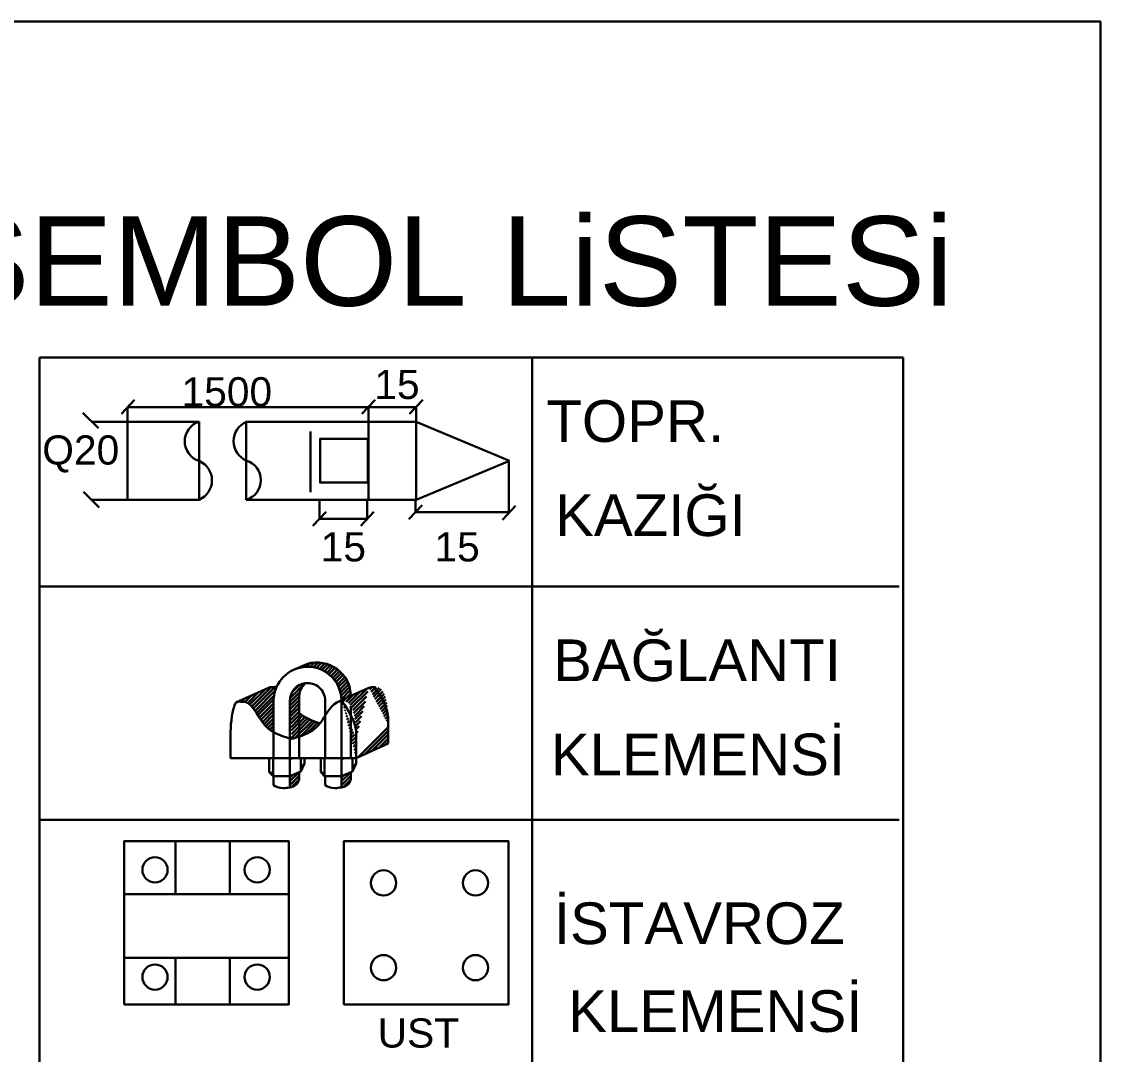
# Model space of a CAD drawing. Header units: metres. Extents: x 134072 to 172200, y 35728 to 38066.
# Drawn here: x 136720.4 to 136932.4, y 36528.3 to 36731.2 of the extents above; entities that cross this region are included whole.
import ezdxf

# ---------------------------------------------------------------- set-up
doc = ezdxf.new("R2010")
doc.units = ezdxf.units.M
doc.layers.add('E-YAZI', color=7, linetype='Continuous', lineweight=30)
doc.styles.add('elektrik_02', font='arial.ttf', dxfattribs={"height": 10})
pattern_1 = [(44.99999999999996, (135630.0905277224, 36528.78007230371), (-0.3674007741759585, 0.367400774175959), [])]
pattern_2 = [(44.99999999999996, (135650.3782762541, 36535.55966011233), (-0.03674007741759584, 0.03674007741759586), [])]
pattern_3 = [(44.99999999999996, (135640.2354307444, 36535.55966011233), (-0.03674007741759584, 0.03674007741759586), [])]

msp = doc.modelspace()

# ---------------------------------------------------------------- hatches: boundary and pattern name
at = {"layer": 'E-YAZI'}
h = msp.add_hatch(dxfattribs=at)
h.set_pattern_fill('ANSI31', scale=4.156665261328124, angle=720, style=0)
h.set_pattern_definition(pattern_1)
edge = h.paths.add_edge_path()
edge.add_arc((136776.5772951052, 36597.77295764574), 6.677685071908295, 0.8656225894416915, 115.5582137252911)
edge.add_line((136773.6963553206, 36603.79721393802), (136776.5608424479, 36605.02393160059))
edge.add_arc((136778.4078190932, 36598.60675502653), 6.677685071908301, 0.8492772904381809, 106.05675209047001, ccw=False)
edge.add_line((136785.0847705948, 36598.70573261798), (136783.2542180989, 36597.87384003403))
h = msp.add_hatch(dxfattribs=at)
h.set_pattern_fill('ANSI31', scale=4.156665261328124, angle=720, style=0)
h.set_pattern_definition(pattern_1)
edge = h.paths.add_edge_path()
edge.add_arc((136778.4078190932, 36598.60675502653), 3.465160437238547, 131.3615976099952, 180)
edge.add_arc((136776.5772951052, 36597.77295764574), 3.465160437238387, 97.61660581547393, 180)
edge.add_line((136774.9426586563, 36598.60675502653), (136774.9426586563, 36590.72401394563))
edge.add_spline(control_points=[(136773.4473486165, 36590.28044329665), (136773.8925164003, 36590.40602243978), (136774.3376841842, 36590.53160158203), (136774.9426586563, 36590.72401394561)], knot_values=[0, 0, 0, 0, 33.08479593288579, 33.08479593288579, 33.08479593288579, 33.08479593288579], degree=3, periodic=0)
edge.add_line((136773.1124952071, 36597.82294290153), (136773.1124689507, 36590.37524620014))
edge.add_spline(control_points=[(136773.4473486165, 36590.28044329665), (136773.38736067, 36590.29736553398), (136773.3273727241, 36590.31428777116), (136773.1121346674, 36590.3752462007)], knot_values=[0, 0, 0, 0, 4.458294221137769, 4.458294221137769, 4.458294221137769, 4.458294221137769], degree=3, periodic=0)
h = msp.add_hatch(dxfattribs=at)
h.set_pattern_fill('ANSI31', scale=4.156665261328124, angle=720, style=0)
h.set_pattern_definition(pattern_1)
edge = h.paths.add_edge_path()
edge.add_line((136785.0847705948, 36598.70573261798), (136788.6333570911, 36600.31838387747))
edge.add_spline(control_points=[(136792.4227350104, 36593.15042889027), (136792.4280265701, 36593.60245095556), (136792.4571408862, 36596.08948957261), (136791.8568919103, 36600.8417958473), (136789.7468337942, 36600.44347879611)], knot_values=[0, 0, 0, 0, 1.430904292467275, 7.872877246362183, 7.872877246362183, 7.872877246362183, 7.872877246362183], degree=3, periodic=0)
edge.add_spline(control_points=[(136788.5993188906, 36600.30291525438), (136788.9451898927, 36600.46390542228), (136789.3231133069, 36600.52346478935), (136789.7468337942, 36600.44347879611)], knot_values=[269.5314951506679, 269.5314951506679, 269.5314951506679, 269.5314951506679, 300.652878329965, 300.652878329965, 300.652878329965, 300.652878329965], degree=3, periodic=0)
edge.add_spline(control_points=[(136786.1074253241, 36590.28044329665), (136786.112716884, 36590.73246536199), (136786.1418312013, 36593.21950397907), (136785.5415822248, 36597.97181025398), (136783.4315241087, 36597.57349320278)], knot_values=[0, 0, 0, 0, 1.430904292647173, 7.872877246520726, 7.872877246520726, 7.872877246520726, 7.872877246520726], degree=3, periodic=0)
edge.add_line((136786.1074253241, 36586.50225682555), (136792.4227350104, 36589.3722424196))
edge.add_line((136792.4227350104, 36589.3722424196), (136792.4227350104, 36593.15042889029))
edge.add_line((136786.1074253241, 36586.50225682555), (136786.1074253241, 36590.28044329667))
edge.add_line((136783.2542180989, 36597.87384003403), (136785.0847705948, 36598.70573261798))
edge.add_line((136782.3180474066, 36597.44839828401), (136783.2542180989, 36597.87384003403))
edge.add_spline(control_points=[(136782.3180474065, 36597.44839828399), (136782.6546489711, 36597.59766631846), (136783.0216612924, 36597.6508632746), (136783.4315241087, 36597.57349320278)], knot_values=[270.5493120904336, 270.5493120904336, 270.5493120904336, 270.5493120904336, 300.652878329965, 300.652878329965, 300.652878329965, 300.652878329965], degree=3, periodic=0)
h = msp.add_hatch(dxfattribs=at)
h.set_pattern_fill('ANSI31', scale=4.156665261328124, angle=720, style=0)
h.set_pattern_definition(pattern_1)
edge = h.paths.add_edge_path()
edge.add_line((136762.4996849353, 36597.42100770406), (136768.8916392024, 36600.33252088854))
edge.add_spline(control_points=[(136768.8916392025, 36600.33252088851), (136769.149692096, 36600.46196207), (136769.4437125103, 36600.50667360406), (136769.7784828095, 36600.44347879611)], knot_values=[164.8155086291515, 164.8155086291515, 164.8155086291515, 164.8155086291515, 189.4036866476882, 189.4036866476882, 189.4036866476882, 189.4036866476882], degree=3, periodic=0)
edge.add_spline(control_points=[(136769.7784828095, 36600.44347879611), (136770.019766605, 36600.48902609583), (136770.2462001043, 36600.4893239995), (136770.4603212412, 36600.45141030788)], knot_values=[282.9310884113563, 282.9310884113563, 282.9310884113563, 282.9310884113563, 300.6528783299649, 300.6528783299649, 300.6528783299649, 300.6528783299649], degree=3, periodic=0)
edge.add_arc((136776.5772951052, 36597.77295764574), 6.677685071910348, 156.3527264479484, 180)
edge.add_line((136769.8996100333, 36597.77295764574), (136769.8996100333, 36591.59828268013))
edge.add_spline(control_points=[(136769.8996100333, 36591.59828268011), (136769.1418801733, 36592.05607745706), (136766.8646463394, 36593.89087612317), (136765.594108643, 36597.97575129553), (136763.4631731238, 36597.57349320278)], knot_values=[96.20377561378744, 96.20377561378744, 96.20377561378744, 96.20377561378744, 144.1401231468229, 300.652878329965, 300.652878329965, 300.652878329965, 300.652878329965], degree=3, periodic=0)
edge.add_spline(control_points=[(136763.4631731238, 36597.57349320278), (136763.0947910486, 36597.64303292782), (136762.7757524247, 36597.58191040909), (136762.4996849352, 36597.42100770404)], knot_values=[162.3467939846777, 162.3467939846777, 162.3467939846777, 162.3467939846777, 189.4036866476882, 189.4036866476882, 189.4036866476882, 189.4036866476882], degree=3, periodic=0)
h = msp.add_hatch(dxfattribs=at)
h.set_pattern_fill('ANSI31', scale=4.156665261328124, angle=720, style=0)
h.set_pattern_definition(pattern_1)
edge = h.paths.add_edge_path()
edge.add_spline(control_points=[(136779.0265552474, 36593.36064022034), (136777.5546110993, 36593.79127325921), (136776.1194850508, 36594.30419879683), (136774.9426586563, 36595.39445245042)], knot_values=[18.26089101718899, 18.26089101718899, 18.26089101718899, 18.26089101718899, 128.1104089468656, 128.1104089468656, 128.1104089468656, 128.1104089468656], degree=3, periodic=0)
edge.add_spline(control_points=[(136774.9426586563, 36590.72401394561), (136776.3560080336, 36591.18511377499), (136777.7231540783, 36591.81667637725), (136778.8048607294, 36593.08622739582), (136779.0265552474, 36593.36064022034)], knot_values=[37.2578127179938, 37.2578127179938, 37.2578127179938, 37.2578127179938, 144.1401231468229, 146.1239874836818, 146.1239874836818, 146.1239874836818, 146.1239874836818], degree=3, periodic=0)
edge.add_spline(control_points=[(136773.4473486165, 36590.28044329665), (136773.8925164003, 36590.40602243978), (136774.3376841842, 36590.53160158203), (136774.9426586563, 36590.72401394561)], knot_values=[0, 0, 0, 0, 33.08479593288579, 33.08479593288579, 33.08479593288579, 33.08479593288579], degree=3, periodic=0)
edge.add_spline(control_points=[(136773.4473486165, 36590.28044329665), (136773.38736067, 36590.29736553398), (136773.3273727241, 36590.31428777116), (136773.1121346674, 36590.3752462007)], knot_values=[0, 0, 0, 0, 4.458294221137769, 4.458294221137769, 4.458294221137769, 4.458294221137769], degree=3, periodic=0)
edge.add_line((136773.1124952071, 36597.82294290153), (136773.1124689507, 36590.37524620014))
h = msp.add_hatch(dxfattribs=at)
h.set_pattern_fill('ANSI31', scale=0.4156665261328125, angle=720, style=0)
h.set_pattern_definition(pattern_3)
edge = h.paths.add_edge_path()
edge.add_line((136769.0504826423, 36583.76087819088), (136769.7920044533, 36582.95779569902))
edge.add_ellipse((136768.8347458885, 36582.81779755086), major_axis=(0.6840845858064073, 0.6840845858064056), ratio=0.9999999999943048, start_angle=323.3204659487926, end_angle=392.1148680056841)
h = msp.add_hatch(dxfattribs=at)
h.set_pattern_fill('ANSI31', scale=0.4156665261328125, angle=720, style=0)
h.set_pattern_definition(pattern_3)
edge = h.paths.add_edge_path()
edge.add_line((136775.2406609647, 36583.84870320286), (136775.972536161, 36585.43434835695))
edge.add_ellipse((136777.6590489046, 36583.69419056205), major_axis=(1.713545211738932, 1.71354521173893), ratio=0.9999999999649183, start_angle=89.10309908733923, end_angle=131.3442980074054)
h = msp.add_hatch(dxfattribs=at)
h.set_pattern_fill('ANSI31', scale=0.4156665261328125, angle=720, style=0)
h.set_pattern_definition(pattern_2)
edge = h.paths.add_edge_path()
edge.add_line((136779.1933281511, 36583.76087819088), (136779.9348499621, 36582.95779569902))
edge.add_ellipse((136778.9775913978, 36582.81779755086), major_axis=(0.6840845858064073, 0.6840845858064056), ratio=0.9999999999943048, start_angle=323.3204659487926, end_angle=392.1148680056841)
h = msp.add_hatch(dxfattribs=at)
h.set_pattern_fill('ANSI31', scale=0.4156665261328125, angle=720, style=0)
h.set_pattern_definition(pattern_2)
edge = h.paths.add_edge_path()
edge.add_line((136785.3835064734, 36583.84870320286), (136786.1153816698, 36585.43434835695))
edge.add_ellipse((136787.8018944135, 36583.69419056205), major_axis=(1.713545211738932, 1.71354521173893), ratio=0.9999999999649183, start_angle=89.10309908733923, end_angle=131.3442980074054)
h = msp.add_hatch(dxfattribs=at)
h.set_pattern_fill('ANSI31', scale=4.156665261328124, angle=720, style=0)
h.set_pattern_definition([(44.99999999999996, (135619.947682213, 36528.78007230371), (-0.3674007741759585, 0.367400774175959), [])])
edge = h.paths.add_edge_path()
edge.add_line((136773.112455296, 36582.96054182436), (136774.942658656, 36583.72433827598))
edge.add_line((136774.9426586563, 36583.72433827598), (136774.9426586563, 36582.38666042885))
edge.add_spline(control_points=[(136774.9426586563, 36582.38666042885), (136774.8605482873, 36582.11886059009), (136774.595860334, 36581.25559091425), (136773.8269465264, 36580.90698122809), (136773.1124207486, 36580.74967100562)], knot_values=[30.51366192278934, 30.51366192278934, 30.51366192278934, 30.51366192278934, 49.98798831031792, 93.29038169439056, 93.29038169439056, 93.29038169439056, 93.29038169439056], degree=3, periodic=0)
edge.add_line((136773.1124207486, 36580.74967100562), (136773.112455296, 36582.96054182436))
h = msp.add_hatch(dxfattribs=at)
h.set_pattern_fill('ANSI31', scale=4.156665261328124, angle=720, style=0)
h.set_pattern_definition(pattern_1)
edge = h.paths.add_edge_path()
edge.add_line((136783.2553008048, 36582.96054182436), (136785.0855041651, 36583.72433827598))
edge.add_line((136785.0855041651, 36583.72433827598), (136785.0855041651, 36582.38666042885))
edge.add_spline(control_points=[(136785.0855041651, 36582.38666042883), (136785.0033937961, 36582.11886059003), (136784.738705843, 36581.25559091423), (136783.9697920352, 36580.90698122806), (136783.2552662576, 36580.74967100561)], knot_values=[30.51366192278934, 30.51366192278934, 30.51366192278934, 30.51366192278934, 49.98798831031793, 93.29038169439056, 93.29038169439056, 93.29038169439056, 93.29038169439056], degree=3, periodic=0)
edge.add_line((136783.2552662576, 36580.74967100562), (136783.2553008048, 36582.96054182436))

# ---------------------------------------------------------------- linework, layer by layer
at = {"layer": 'E-YAZI', "color": 7}
for p, q in [((136723.850408592, 36665.24097306309, 127785.8520507812), (136723.850408592, 36364.46558741093, 127785.8520507812)), ((136723.850408592, 36665.24097306309, 127785.8520507812), (136893.6802778683, 36665.24097306309, 127785.8520507812)), ((136820.7344130082, 36665.24097306309, 127785.8520507812), (136820.7344130082, 36364.46558741093, 127785.8520507812)), ((136893.6802778683, 36665.24097306309, 127785.8520507812), (136893.6802778683, 36364.46558741093, 127785.8520507812)), ((136739.9702538706, 36654.13536889311, 127785.8520507812), (136742.5645524439, 36656.8762231181, 127785.8520507812)), ((136787.2462656363, 36654.17024637101, 127785.8520507812), (136789.8405642093, 36656.91110059541, 127785.8520507812)), ((136796.6425102392, 36654.17024637101, 127785.8520507812), (136799.2368088125, 36656.91110059541, 127785.8520507812)), ((136735.4489786472, 36651.32037081538, 127785.8520507812), (136732.4100243911, 36654.35761057921, 127785.8520507812)), ((136741.2027606582, 36652.6463504103, 127785.8520507812), (136741.2027606582, 36655.54067348351, 127785.8520507812)), ((136741.2027606582, 36655.43426285211, 127785.8520507812), (136797.8389387557, 36655.43426285211, 127785.8520507812)), ((136788.5434149231, 36652.62707870407, 127785.8520507812), (136788.5434149231, 36655.54067348351, 127785.8520507812)), ((136797.9396595255, 36652.62707870407, 127785.8520507812), (136797.9396595255, 36655.54067348351, 127785.8520507812)), ((136741.165812522, 36652.60940227429, 127785.8520507812), (136734.0589728008, 36652.60940227429, 127785.8520507812)), ((136741.2027606582, 36652.60940227429, 127785.8520507812), (136755.2730179082, 36652.60940227429, 127785.8520507812)), ((136741.2027606582, 36637.27994394043, 127785.8520507812), (136741.2027606582, 36652.60940227429, 127785.8520507812)), ((136755.2730179082, 36652.60940227429, 127785.8520507812), (136755.2730179082, 36637.27994394043, 127785.8520507812)), ((136764.5375057962, 36637.26067223538, 127785.8520507812), (136764.5375057962, 36652.5901305688, 127785.8520507812)), ((136764.5375057962, 36652.5901305688, 127785.8520507812), (136797.9549551395, 36652.5901305688, 127785.8520507812)), ((136788.5434149231, 36652.5901305688, 127785.8520507812), (136788.5434149231, 36637.26067223538, 127785.8520507812)), ((136816.2839977583, 36644.92540140232, 127785.8520507812), (136797.9549551395, 36652.5901305688, 127785.8520507812)), ((136797.9549551395, 36652.5901305688, 127785.8520507812), (136797.9549551395, 36637.26067223538, 127785.8520507812)), ((136777.1567341593, 36638.78417389525, 127785.8520507812), (136777.1567341593, 36650.67671484079, 127785.8520507812)), ((136816.2839977583, 36644.92540140232, 127785.8520507812), (136797.9549551395, 36637.26067223538, 127785.8520507812)), ((136816.168671536, 36644.74399057267, 127785.8520507812), (136816.168671536, 36634.70201897607, 127785.8520507812)), ((136735.5784499283, 36635.76132405852, 127785.8520507812), (136732.539495673, 36638.79856382235, 127785.8520507812)), ((136741.165812522, 36637.27994394043, 127785.8520507812), (136734.0589728008, 36637.27994394043, 127785.8520507812)), ((136755.2730179082, 36637.27994394043, 127785.8520507812), (136741.2027606582, 36637.27994394043, 127785.8520507812)), ((136797.9549551395, 36637.26067223538, 127785.8520507812), (136764.5375057962, 36637.26067223538, 127785.8520507812)), ((136778.9033880119, 36637.22372409939, 127785.8520507812), (136778.9033880119, 36633.4088979847, 127785.8520507812)), ((136788.3149282286, 36637.22372409939, 127785.8520507812), (136788.3149282286, 36633.4088979847, 127785.8520507812)), ((136797.7924125362, 36637.33072597921, 127785.8520507812), (136797.7924125362, 36634.70201897607, 127785.8520507812)), ((136777.6062387257, 36632.14488150155, 127785.8520507812), (136780.2005372987, 36634.88573572726, 127785.8520507812)), ((136787.0177789418, 36632.14488150155, 127785.8520507812), (136789.6120775148, 36634.88573572726, 127785.8520507812)), ((136796.4952632494, 36633.43800249409, 127785.8520507812), (136799.0895618224, 36636.17885671908, 127785.8520507812)), ((136797.7924125362, 36634.80842960659, 127785.8520507812), (136816.168671536, 36634.80842960659, 127785.8520507812)), ((136814.8715222492, 36633.33159186343, 127785.8520507812), (136817.4658208222, 36636.07244608857, 127785.8520507812)), ((136778.9033880119, 36633.51530861404, 127785.8520507812), (136788.3149282286, 36633.51530861404, 127785.8520507812)), ((136723.850408592, 36620.22135624196, 127785.8520507812), (136892.8756603106, 36620.22135624196, 127785.8520507812)), ((136773.6963553206, 36603.79721393802, 127785.8520507812), (136776.5608424479, 36605.02393160059, 127785.8520507812)), ((136762.4996849353, 36597.42100770406, 127785.8520507812), (136768.8916392024, 36600.33252088854, 127785.8520507812)), ((136774.9426586563, 36598.60675502653, 127785.8520507812), (136774.9426586563, 36590.72401394563, 127785.8520507812)), ((136783.2542180989, 36597.87384003403, 127785.8520507812), (136785.0847705948, 36598.70573261798, 127785.8520507812)), ((136785.0847705948, 36598.70573261798, 127785.8520507812), (136788.6333570911, 36600.31838387747, 127785.8520507812)), ((136769.8996100333, 36597.77295764574, 127785.8520507812), (136769.8996100333, 36591.59828268013, 127785.8520507812)), ((136773.1124952071, 36597.82294290153, 127785.8520507812), (136773.1124689507, 36590.37524620014, 127785.8520507812)), ((136780.0424555421, 36597.77295764574, 127785.8520507812), (136780.0424555421, 36594.85784785365, 127785.8520507812)), ((136782.3180474066, 36597.44839828401, 127785.8520507812), (136783.2542180989, 36597.87384003403, 127785.8520507812)), ((136783.2549801768, 36597.59911153086, 127785.8520507812), (136783.2549801768, 36586.50225682555, 127785.8520507812)), ((136785.0855041651, 36596.69502751394, 127785.8520507812), (136785.0855041651, 36586.50225682555, 127785.8520507812)), ((136780.0424555421, 36594.85784785365, 127785.8520507812), (136780.0424555421, 36586.50225682555, 127785.8520507812)), ((136792.4227350104, 36589.3722424196, 127785.8520507812), (136792.4227350104, 36593.15042889029, 127785.8520507812)), ((136761.4264706667, 36586.50225682555, 127785.8520507812), (136761.4264706667, 36590.28044329667, 127785.8520507812)), ((136769.8996100333, 36591.59828268013, 127785.8520507812), (136769.8996100333, 36586.50225682555, 127785.8520507812)), ((136773.1124689507, 36590.37524620014, 127785.8520507812), (136773.112455296, 36586.50225688965, 127785.8520507812)), ((136774.9426586563, 36590.72401394563, 127785.8520507812), (136774.9426586563, 36586.50225682555, 127785.8520507812)), ((136786.1074253241, 36586.50225682555, 127785.8520507812), (136786.1074253241, 36590.28044329667, 127785.8520507812)), ((136786.1074253241, 36586.50225682555, 127785.8520507812), (136792.4227350104, 36589.3722424196, 127785.8520507812)), ((136761.4264706667, 36586.50225682555, 127785.8520507812), (136773.112455296, 36586.50225688965, 127785.8520507812)), ((136769.0504826423, 36586.50225686823, 127785.8520507812), (136769.0504826423, 36583.76087819088, 127785.8520507812)), ((136769.7894688496, 36586.50225687219, 127785.8520507812), (136769.7920044533, 36586.49951076387, 127785.8520507812)), ((136769.7920044533, 36586.49951076387, 127785.8520507812), (136773.112455296, 36586.50225688965, 127785.8520507812)), ((136769.7920044533, 36586.49951076387, 127785.8520507812), (136769.7920044533, 36582.95779569902, 127785.8520507812)), ((136773.1124531394, 36586.50225682555, 127785.8520507812), (136774.9426586563, 36586.50225682555, 127785.8520507812)), ((136773.112455296, 36586.50225688965, 127785.8520507812), (136773.112455296, 36582.96054182436, 127785.8520507812)), ((136774.9426586563, 36586.50225682555, 127785.8520507812), (136786.1074253241, 36586.50225682555, 127785.8520507812)), ((136775.2406609647, 36586.50225682555, 127785.8520507812), (136775.2406609647, 36583.84870320286, 127785.8520507812)), ((136775.972536161, 36586.50225682555, 127785.8520507812), (136775.972536161, 36585.43434835695, 127785.8520507812)), ((136779.1933281511, 36586.50225686823, 127785.8520507812), (136779.1933281511, 36583.76087819088, 127785.8520507812)), ((136779.9323143584, 36586.50225687219, 127785.8520507812), (136779.9348499621, 36586.49951076387, 127785.8520507812)), ((136779.9348499621, 36586.49951076387, 127785.8520507812), (136783.2553008048, 36586.50225688965, 127785.8520507812)), ((136779.9348499621, 36586.49951076387, 127785.8520507812), (136779.9348499621, 36582.95779569902, 127785.8520507812)), ((136783.2552986491, 36586.50225682555, 127785.8520507812), (136785.0855041651, 36586.50225682555, 127785.8520507812)), ((136783.2553008048, 36586.50225688965, 127785.8520507812), (136783.2553008048, 36582.96054182436, 127785.8520507812)), ((136785.3835064734, 36586.50225682555, 127785.8520507812), (136785.3835064734, 36583.84870320286, 127785.8520507812)), ((136786.1153816698, 36586.50225682555, 127785.8520507812), (136786.1153816698, 36585.43434835695, 127785.8520507812)), ((136769.0504826423, 36583.76087819088, 127785.8520507812), (136769.7920044533, 36582.95779569902, 127785.8520507812)), ((136773.112455296, 36582.96054182436, 127785.8520507812), (136775.2406609647, 36583.84870320286, 127785.8520507812)), ((136775.2406609647, 36583.84870320286, 127785.8520507812), (136775.972536161, 36585.43434835695, 127785.8520507812)), ((136779.1933281511, 36583.76087819088, 127785.8520507812), (136779.9348499621, 36582.95779569902, 127785.8520507812)), ((136785.0855041651, 36583.72433827598, 127785.8520507812), (136785.3835064734, 36583.84870320286, 127785.8520507812)), ((136785.3835064734, 36583.84870320286, 127785.8520507812), (136786.1153816698, 36585.43434835695, 127785.8520507812)), ((136769.7920044533, 36582.95779569902, 127785.8520507812), (136773.112455296, 36582.96054182436, 127785.8520507812)), ((136769.8996100333, 36582.95788469281, 127785.8520507812), (136769.8996100333, 36581.16216824319, 127785.8520507812)), ((136773.112455296, 36582.96054182436, 127785.8520507812), (136773.1124207486, 36580.74967100562, 127785.8520507812)), ((136774.9426586563, 36583.72433827598, 127785.8520507812), (136774.9426586563, 36582.38666042885, 127785.8520507812)), ((136779.9348499621, 36582.95779569902, 127785.8520507812), (136783.2553008048, 36582.96054182436, 127785.8520507812)), ((136780.0424555421, 36582.95788469281, 127785.8520507812), (136780.0424555421, 36581.16216824319, 127785.8520507812)), ((136783.2553008048, 36582.96054182436, 127785.8520507812), (136783.2552662576, 36580.74967100562, 127785.8520507812)), ((136783.2553008048, 36582.96054182436, 127785.8520507812), (136785.0855041651, 36583.72433827598, 127785.8520507812)), ((136785.0855041651, 36583.72433827598, 127785.8520507812), (136785.0855041651, 36582.38666042885, 127785.8520507812)), ((136723.850408592, 36574.39780439768, 127785.8520507812), (136892.8756603106, 36574.39780439768, 127785.8520507812)), ((136750.6444109668, 36570.16852270052, 127785.8520507812), (136750.6444109668, 36559.73601328862, 127785.8520507812)), ((136761.3163464067, 36570.16852270052, 127785.8520507812), (136761.3163464067, 36559.73601328862, 127785.8520507812)), ((136740.5078294492, 36559.73601328862, 127785.8520507812), (136772.9071468362, 36559.73601328862, 127785.8520507812)), ((136740.5078294492, 36547.23459150808, 127785.8520507812), (136772.9071468362, 36547.23459150808, 127785.8520507812)), ((136750.6444109668, 36547.23459150808, 127785.8520507812), (136750.6444109668, 36538.08524449025, 127785.8520507812)), ((136761.3163464067, 36547.23459150808, 127785.8520507812), (136761.3163464067, 36538.08524449025, 127785.8520507812))]:
    msp.add_line(p, q, dxfattribs=at)
at = {"layer": 'E-YAZI', "color": 7, "elevation": 127785.8520507812}
for points in [[(136932.4454534081, 36286.30687489112), (136072.7216796049, 36286.30687489112), (136072.7216796049, 36731.23193219707), (136932.4454534081, 36731.23193219707)], [(136788.4235105355, 36640.63890940783), (136779.0417493905, 36640.63890940783), (136779.0417493905, 36649.24500750228), (136788.4235105355, 36649.24500750228)], [(136740.5078294492, 36538.08524449025), (136772.8984564379, 36538.08524449025), (136772.8984564379, 36570.16852270052), (136740.5078294492, 36570.16852270052)], [(136783.700731542, 36538.08524449025), (136816.0913585292, 36538.08524449025), (136816.0913585292, 36570.16852270052), (136783.700731542, 36570.16852270052)]]:
    msp.add_lwpolyline(points, close=True, dxfattribs=at)
at = {"layer": 'E-YAZI', "color": 7}
for centre in [(136746.5794583032, 36564.53817711872, 127785.8520507812), (136766.6855771194, 36564.53817711872, 127785.8520507812), (136791.5151631598, 36561.96433726403, 127785.8520507812), (136809.5973007344, 36561.96433726403, 127785.8520507812), (136791.5151631598, 36545.31442076449, 127785.8520507812), (136809.5973007344, 36545.31442076449, 127785.8520507812), (136746.5794583032, 36543.47595866043, 127785.8520507812), (136766.6855771194, 36543.47595866043, 127785.8520507812)]:
    msp.add_circle(centre, 2.481132320395408, dxfattribs=at)
for centre, radius, start, end in [((136756.4610340776, 36648.7482855704, 127785.8520507812), 4.037948922014006, 107.1103380856766, 252.8896619143234), ((136766.1773389638, 36648.77229893387, 127785.8520507812), 4.145197447863061, 112.9235660859342, 246.6967046937711), ((136753.6331847412, 36641.09777557463, 127785.8520507812), 4.145197447863061, 292.9235660859342, 66.69670469377111), ((136763.3494896271, 36641.12178893752, 127785.8520507812), 4.037948922014006, 287.1103380856766, 72.88966191432337), ((136778.4078190932, 36598.60675502653, 127785.8520507812), 6.677685071908301, 0.8492772904381956, 106.05675209047), ((136776.5772951052, 36597.77295764574, 127785.8520507812), 6.677685071906928, 115.5582137252911, 156.3527264479484), ((136776.5772951052, 36597.77295764574, 127785.8520507812), 6.677685071908295, 0.8656225894416915, 115.5582137252911), ((136776.5772951052, 36597.77295764574, 127785.8520507812), 3.465160437238387, 97.61660581547393, 180), ((136778.4078190932, 36598.60675502653, 127785.8520507812), 3.465160437238547, 131.3615976099952, 180), ((136776.5772951052, 36597.77295764574, 127785.8520507812), 3.465160437238547, 0, 97.61660581547393), ((136776.5772951052, 36597.77295764574, 127785.8520507812), 6.677685071910348, 156.3527264479484, 180), ((136778.4078190932, 36598.60675502653, 127785.8520507812), 6.677685071908245, 0, 0.8492772904381956), ((136776.5772951052, 36597.77295764574, 127785.8520507812), 6.677685071908245, 0, 0.8656225894416915)]:
    msp.add_arc(centre, radius, start, end, dxfattribs=at)
for centre, major_axis, ratio, start_param, end_param in [((136770.0114853652, 36587.44604855286, 127785.8520507812), (0.6870608801534521, 0.6870608801534513), 0.9999996937057724, 3.686948399329458, 3.699140032725211), ((136774.17655813, 36586.94633757844, 127785.8520507812), (1.064102834394252, 0.4440806889527407), 0.2490659744696476, 3.141592653706701, 4.217733679231017), ((136780.1543308748, 36587.44604855286, 127785.8520507812), (0.6870608801534521, 0.6870608801534513), 0.9999996937057724, 3.686948399329458, 3.699140032725211), ((136784.3194036391, 36586.94633757844, 127785.8520507812), (1.064102834394252, 0.4440806889527407), 0.2490659744696476, 3.141592653706701, 4.217733679231017), ((136768.8347458885, 36582.81779755086, 127785.8520507812), (0.6840845858064072, 0.6840845858064055), 0.9999999999943049, 5.643006669888643, 6.843695492722158), ((136777.6590489046, 36583.69419056205, 127785.8520507812), (1.713545211738932, 1.71354521173893), 0.9999999999649183, 1.555142452804824, 2.292390453949852), ((136778.9775913978, 36582.81779755086, 127785.8520507812), (0.6840845858064072, 0.6840845858064055), 0.9999999999943049, 5.643006669888643, 6.843695492722158), ((136787.8018944135, 36583.69419056205, 127785.8520507812), (1.713545211738932, 1.71354521173893), 0.9999999999649183, 1.555142452804824, 2.292390453949852), ((136771.5060161125, 36581.16216298722, 127785.8520507812), (-1.744033375651294, 0.2642544956687652), 0.3136033235369963, 0.4500727849572124, 1.76890429627723), ((136781.6488616219, 36581.16216298722, 127785.8520507812), (-1.744033375651294, 0.2642544956687652), 0.3136033235369963, 0.4500727849572124, 1.76890429627723)]:
    msp.add_ellipse(centre, major_axis=major_axis, ratio=ratio, start_param=start_param, end_param=end_param, dxfattribs=at)
for points in [[(136768.8916392025, 36600.33252088851, 127785.8520507812), (136769.149692096, 36600.46196207, 127785.8520507812), (136769.4437125103, 36600.50667360406, 127785.8520507812), (136769.7784828095, 36600.44347879611, 127785.8520507812)], [(136770.4603212412, 36600.45141030788, 127785.8520507812), (136770.2462001043, 36600.4893239995, 127785.8520507812), (136770.019766605, 36600.48902609583, 127785.8520507812), (136769.7784828095, 36600.44347879611, 127785.8520507812)], [(136788.5993188906, 36600.30291525438, 127785.8520507812), (136788.9451898927, 36600.46390542228, 127785.8520507812), (136789.3231133069, 36600.52346478935, 127785.8520507812), (136789.7468337942, 36600.44347879611, 127785.8520507812)], [(136762.4996849352, 36597.42100770404, 127785.8520507812), (136762.7757524247, 36597.58191040909, 127785.8520507812), (136763.0947910486, 36597.64303292782, 127785.8520507812), (136763.4631731238, 36597.57349320278, 127785.8520507812)], [(136779.0265552474, 36593.36064022034, 127785.8520507812), (136780.0954991514, 36594.74405990347, 127785.8520507812), (136780.9157120866, 36596.65629924618, 127785.8520507812), (136782.3180474065, 36597.44839828399, 127785.8520507812)], [(136782.3180474065, 36597.44839828399, 127785.8520507812), (136782.6546489711, 36597.59766631846, 127785.8520507812), (136783.0216612924, 36597.6508632746, 127785.8520507812), (136783.4315241087, 36597.57349320278, 127785.8520507812)], [(136779.0265552474, 36593.36064022034, 127785.8520507812), (136777.5546110993, 36593.79127325921, 127785.8520507812), (136776.1194850508, 36594.30419879683, 127785.8520507812), (136774.9426586563, 36595.39445245042, 127785.8520507812)], [(136773.1121346674, 36590.3752462007, 127785.8520507812), (136772.0002949591, 36590.69128962506, 127785.8520507812), (136770.8979484177, 36591.02855132217, 127785.8520507812), (136769.8996100333, 36591.59828268011, 127785.8520507812)], [(136773.4473486165, 36590.28044329665, 127785.8520507812), (136773.38736067, 36590.29736553398, 127785.8520507812), (136773.3273727241, 36590.31428777116, 127785.8520507812), (136773.1121346674, 36590.3752462007, 127785.8520507812)], [(136773.4473486165, 36590.28044329665, 127785.8520507812), (136773.8925164003, 36590.40602243978, 127785.8520507812), (136774.3376841842, 36590.53160158203, 127785.8520507812), (136774.9426586563, 36590.72401394561, 127785.8520507812)], [(136771.768017261, 36580.57391681859, 127785.8520507812), (136772.1649703508, 36580.61245751266, 127785.8520507812), (136772.5619234425, 36580.65099820739, 127785.8520507812), (136773.1124207485, 36580.74967100561, 127785.8520507812)], [(136781.9108627698, 36580.57391681859, 127785.8520507812), (136782.3724835524, 36580.61873618349, 127785.8520507812), (136782.8341043355, 36580.66355554896, 127785.8520507812), (136783.2552662576, 36580.74967100561, 127785.8520507812)]]:
    msp.add_open_spline(points, degree=3, dxfattribs=at)
at = {"layer": 'E-YAZI', "color": 7, "end_tangent": (-0.982645284846385, -0.1854945933690965)}
for points in [[(136792.4227350104, 36593.15042889027, 127785.8520507812), (136792.4178196352, 36594.58132474017, 127785.8520507812), (136789.7468337942, 36600.44347879611, 127785.8520507812)], [(136786.1074253241, 36590.28044329665, 127785.8520507812), (136786.1025099495, 36591.71133914674, 127785.8520507812), (136783.4315241087, 36597.57349320278, 127785.8520507812)]]:
    msp.add_spline(points, degree=3, dxfattribs=at)
at = {"layer": 'E-YAZI', "color": 7}
for points, knots in [([(136761.4264706667, 36590.28044329665, 127785.8520507812), (136761.4211791069, 36590.73246536227, 127785.8520507812), (136761.398450345, 36592.67402940495, 127785.8520507812), (136761.759287308, 36595.99616178122, 127785.8520507812), (136762.4996849352, 36597.42100770404, 127785.8520507812)], [0, 0, 0, 0, 34.42433303187762, 147.8623552668786, 147.8623552668786, 147.8623552668786, 147.8623552668786]), ([(136769.8996100333, 36591.59828268011, 127785.8520507812), (136769.1418801733, 36592.05607745706, 127785.8520507812), (136766.8646463394, 36593.89087612317, 127785.8520507812), (136765.594108643, 36597.97575129553, 127785.8520507812), (136763.4631731238, 36597.57349320278, 127785.8520507812)], [96.20377561378744, 96.20377561378744, 96.20377561378744, 96.20377561378744, 144.1401231468229, 300.652878329965, 300.652878329965, 300.652878329965, 300.652878329965]), ([(136774.9426586563, 36590.72401394561, 127785.8520507812), (136776.3560080336, 36591.18511377499, 127785.8520507812), (136777.7231540783, 36591.81667637725, 127785.8520507812), (136778.8048607294, 36593.08622739582, 127785.8520507812), (136779.0265552474, 36593.36064022034, 127785.8520507812)], [37.2578127179938, 37.2578127179938, 37.2578127179938, 37.2578127179938, 144.1401231468229, 146.1239874836818, 146.1239874836818, 146.1239874836818, 146.1239874836818]), ([(136773.1124207485, 36580.74967100561, 127785.8520507812), (136773.7790721942, 36580.88598198562, 127785.8520507812), (136774.5877027294, 36581.22898519837, 127785.8520507812), (136774.8605482873, 36582.11886059003, 127785.8520507812), (136774.9426586563, 36582.38666042883, 127785.8520507812)], [28.57890205334239, 28.57890205334239, 28.57890205334239, 28.57890205334239, 73.81605530686197, 93.29038169439056, 93.29038169439056, 93.29038169439056, 93.29038169439056]), ([(136783.2552662576, 36580.74967100561, 127785.8520507812), (136783.9697920352, 36580.90698122806, 127785.8520507812), (136784.738705843, 36581.25559091423, 127785.8520507812), (136785.0033937961, 36582.11886059003, 127785.8520507812), (136785.0855041651, 36582.38666042883, 127785.8520507812)], [30.51366192278934, 30.51366192278934, 30.51366192278934, 30.51366192278934, 73.81605530686197, 93.29038169439056, 93.29038169439056, 93.29038169439056, 93.29038169439056])]:
    msp.add_open_spline(points, degree=3, knots=knots, dxfattribs=at)

# ---------------------------------------------------------------- texts
at = {"layer": 'E-YAZI', "color": 7, "style": 'elektrik_02'}
for s, height, p in [('SEMBOL LiSTESi', 17.58731257237499, (136705.4931068288, 36675.3820724886, 127785.8520507812)), ('TOPR.', 8.19, (136823.5194460537, 36648.62942793086, 127785.8520507812)), ('KAZIĞI', 8.19, (136825.2333798076, 36630.13920600963, 127785.8520507812)), ('BAĞLANTI', 8.19, (136824.8473964671, 36601.62055412075, 127785.8520507812)), ('KLEMENSİ', 8.19, (136824.4025437103, 36583.13033219968, 127785.8520507812)), ('İSTAVROZ ', 8.19, (136824.9971039819, 36549.95013766471, 127785.8520507812)), ('KLEMENSİ', 8.19, (136827.8083219841, 36532.68760133824, 127785.8520507812)), ('UST', 5.733, (136790.3514417558, 36529.61093556396, 127785.8520507812))]:
    msp.add_text(s, height=height, dxfattribs=at).set_placement(p)
at = {"layer": 'E-YAZI', "color": 7, "char_height": 5.733, "attachment_point": 5, "style": 'elektrik_02'}
for s, insert in [('15', (136794.152032338, 36659.88929266217, 127785.8520507812)), ('1500', (136760.7032732913, 36658.44331902036, 127785.8520507812)), ('Q20', (136731.9865531886, 36646.25798487779, 127785.8520507812)), ('15', (136783.6091581201, 36627.97373456841, 127785.8520507812)), ('15', (136805.9680571099, 36627.97373456841, 127785.8520507812))]:
    msp.add_mtext(s, dxfattribs=dict(at, insert=insert))

doc.saveas('drawing.dxf')
